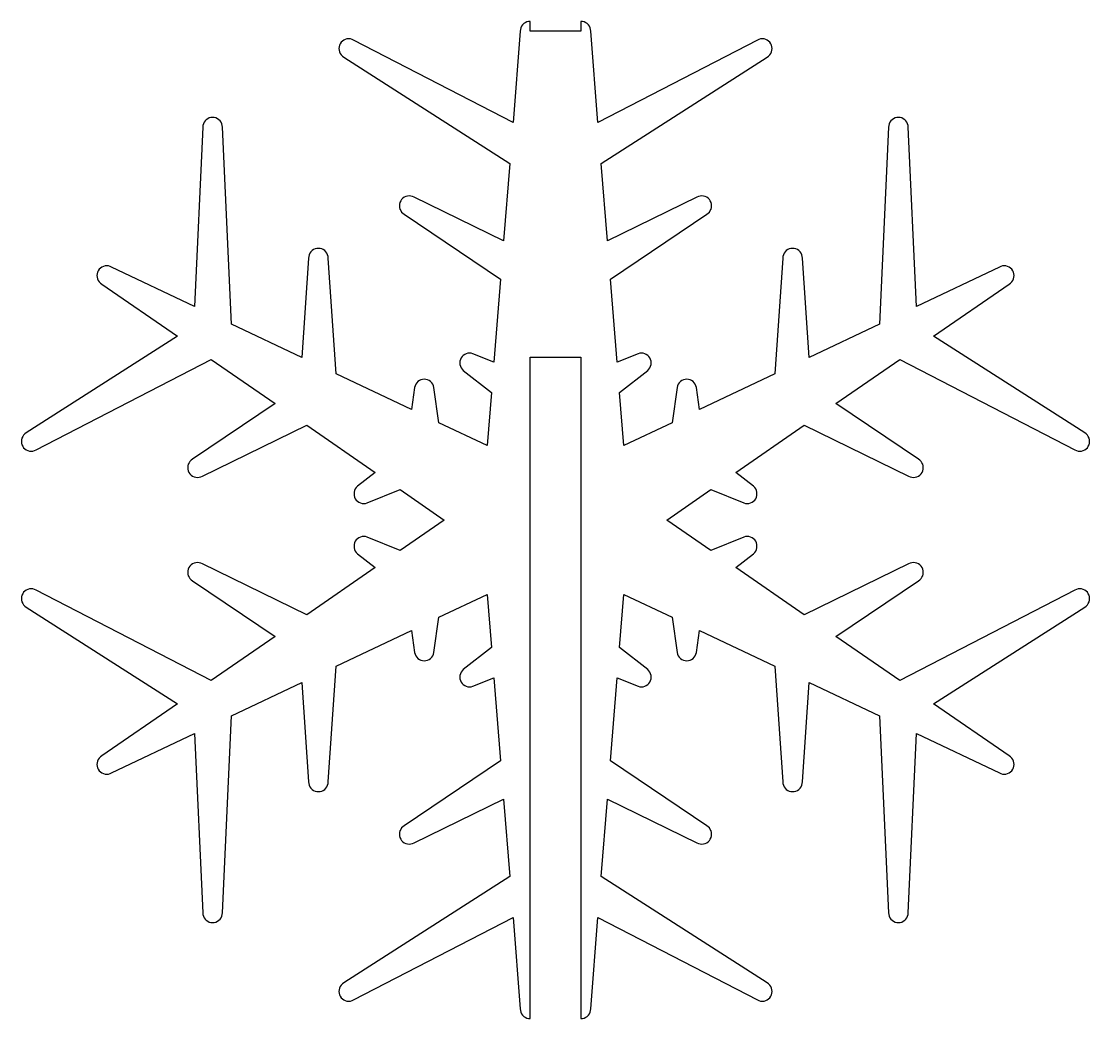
# Model space of a CAD drawing. Header units: metres. Extents: x -55 to 455, y -51 to 51.
# Drawn here: x 345.4 to 454.6, y -51 to 51 of the extents above; entities that cross this region are included whole.
import ezdxf

# ---------------------------------------------------------------- set-up
doc = ezdxf.new("R2010")
doc.units = ezdxf.units.M

msp = doc.modelspace()

# ---------------------------------------------------------------- linework, layer by layer
for p, q in [((396.462, 50.342), (396.417, 50.1736)), ((396.536, 50.5), (396.462, 50.342)), ((396.636, 50.6428), (396.536, 50.5)), ((396.759, 50.766), (396.636, 50.6428)), ((396.902, 50.866), (396.759, 50.766)), ((397.06, 50.9397), (396.902, 50.866)), ((397.228, 50.9848), (397.06, 50.9397)), ((397.402, 51), (397.228, 50.9848)), ((397.402, 50), (397.402, 51)), ((402.772, 50.9848), (402.598, 51)), ((402.598, 51), (402.598, 50)), ((402.94, 50.9397), (402.772, 50.9848)), ((403.098, 50.866), (402.94, 50.9397)), ((403.241, 50.766), (403.098, 50.866)), ((403.364, 50.6428), (403.241, 50.766)), ((403.464, 50.5), (403.364, 50.6428)), ((403.538, 50.342), (403.464, 50.5)), ((403.583, 50.1736), (403.538, 50.342)), ((378.671, 49.1991), (378.502, 49.154)), ((378.844, 49.2143), (378.671, 49.1991)), ((379.018, 49.1991), (378.844, 49.2143)), ((379.186, 49.154), (379.018, 49.1991)), ((396.402, 50), (395.654, 40.652)), ((396.417, 50.1736), (396.402, 50)), ((402.598, 50), (397.402, 50)), ((403.598, 50), (403.583, 50.1736)), ((404.346, 40.652), (403.598, 50)), ((420.982, 49.1991), (420.814, 49.154)), ((421.156, 49.2143), (420.982, 49.1991)), ((421.329, 49.1991), (421.156, 49.2143)), ((421.498, 49.154), (421.329, 49.1991)), ((377.859, 48.3879), (377.844, 48.2143)), ((377.844, 48.2143), (377.859, 48.0406)), ((377.905, 48.5563), (377.859, 48.3879)), ((377.978, 48.7143), (377.905, 48.5563)), ((378.078, 48.8571), (377.978, 48.7143)), ((378.201, 48.9803), (378.078, 48.8571)), ((378.344, 49.0803), (378.201, 48.9803)), ((378.502, 49.154), (378.344, 49.0803)), ((379.344, 49.0803), (379.186, 49.154)), ((395.654, 40.652), (379.344, 49.0803)), ((420.656, 49.0803), (404.346, 40.652)), ((420.814, 49.154), (420.656, 49.0803)), ((421.656, 49.0803), (421.498, 49.154)), ((421.799, 48.9803), (421.656, 49.0803)), ((421.922, 48.8571), (421.799, 48.9803)), ((422.022, 48.7143), (421.922, 48.8571)), ((422.095, 48.5563), (422.022, 48.7143)), ((422.141, 48.3879), (422.095, 48.5563)), ((422.156, 48.2143), (422.141, 48.3879)), ((422.141, 48.0406), (422.156, 48.2143)), ((377.859, 48.0406), (377.905, 47.8723)), ((377.905, 47.8723), (377.978, 47.7143)), ((377.978, 47.7143), (378.078, 47.5715)), ((378.078, 47.5715), (378.201, 47.4482)), ((378.201, 47.4482), (378.344, 47.3483)), ((378.344, 47.3483), (395.319, 36.4625)), ((404.681, 36.4625), (421.656, 47.3483)), ((421.656, 47.3483), (421.799, 47.4482)), ((421.799, 47.4482), (421.922, 47.5715)), ((421.922, 47.5715), (422.022, 47.7143)), ((422.022, 47.7143), (422.095, 47.8723)), ((422.095, 47.8723), (422.141, 48.0406)), ((363.986, 40.5206), (363.941, 40.3522)), ((364.06, 40.6786), (363.986, 40.5206)), ((364.16, 40.8213), (364.06, 40.6786)), ((364.283, 40.9446), (364.16, 40.8213)), ((364.426, 41.0446), (364.283, 40.9446)), ((364.584, 41.1182), (364.426, 41.0446)), ((364.752, 41.1634), (364.584, 41.1182)), ((364.926, 41.1786), (364.752, 41.1634)), ((365.1, 41.1634), (364.926, 41.1786)), ((365.268, 41.1182), (365.1, 41.1634)), ((365.426, 41.0446), (365.268, 41.1182)), ((365.569, 40.9446), (365.426, 41.0446)), ((365.692, 40.8213), (365.569, 40.9446)), ((365.792, 40.6786), (365.692, 40.8213)), ((365.866, 40.5206), (365.792, 40.6786)), ((365.911, 40.3522), (365.866, 40.5206)), ((434.134, 40.5206), (434.089, 40.3522)), ((434.208, 40.6786), (434.134, 40.5206)), ((434.308, 40.8213), (434.208, 40.6786)), ((434.431, 40.9446), (434.308, 40.8213)), ((434.574, 41.0446), (434.431, 40.9446)), ((434.732, 41.1182), (434.574, 41.0446)), ((434.9, 41.1634), (434.732, 41.1182)), ((435.074, 41.1786), (434.9, 41.1634)), ((435.248, 41.1634), (435.074, 41.1786)), ((435.416, 41.1182), (435.248, 41.1634)), ((435.574, 41.0446), (435.416, 41.1182)), ((435.717, 40.9446), (435.574, 41.0446)), ((435.84, 40.8213), (435.717, 40.9446)), ((435.94, 40.6786), (435.84, 40.8213)), ((436.014, 40.5206), (435.94, 40.6786)), ((436.059, 40.3522), (436.014, 40.5206)), ((363.926, 40.1786), (363.07, 21.8397)), ((363.941, 40.3522), (363.926, 40.1786)), ((365.926, 40.1786), (365.911, 40.3522)), ((366.866, 20.0352), (365.926, 40.1786)), ((434.074, 40.1786), (433.134, 20.0352)), ((434.089, 40.3522), (434.074, 40.1786)), ((436.074, 40.1786), (436.059, 40.3522)), ((436.93, 21.8397), (436.074, 40.1786)), ((395.319, 36.4625), (394.685, 28.5443)), ((405.315, 28.5443), (404.681, 36.4625)), ((384.264, 32.7856), (384.164, 32.6429)), ((384.387, 32.9089), (384.264, 32.7856)), ((384.53, 33.0089), (384.387, 32.9089)), ((384.688, 33.0825), (384.53, 33.0089)), ((384.857, 33.1277), (384.688, 33.0825)), ((385.03, 33.1429), (384.857, 33.1277)), ((385.204, 33.1277), (385.03, 33.1429)), ((385.372, 33.0825), (385.204, 33.1277)), ((385.53, 33.0089), (385.372, 33.0825)), ((394.685, 28.5443), (385.53, 33.0089)), ((414.47, 33.0089), (405.315, 28.5443)), ((414.628, 33.0825), (414.47, 33.0089)), ((414.796, 33.1277), (414.628, 33.0825)), ((414.97, 33.1429), (414.796, 33.1277)), ((415.143, 33.1277), (414.97, 33.1429)), ((415.312, 33.0825), (415.143, 33.1277)), ((415.47, 33.0089), (415.312, 33.0825)), ((415.613, 32.9089), (415.47, 33.0089)), ((415.736, 32.7856), (415.613, 32.9089)), ((415.836, 32.6429), (415.736, 32.7856)), ((384.045, 32.3165), (384.03, 32.1429)), ((384.03, 32.1429), (384.045, 31.9692)), ((384.09, 32.4849), (384.045, 32.3165)), ((384.045, 31.9692), (384.09, 31.8008)), ((384.164, 32.6429), (384.09, 32.4849)), ((384.09, 31.8008), (384.164, 31.6429)), ((415.91, 32.4849), (415.836, 32.6429)), ((415.836, 31.6429), (415.91, 31.8008)), ((415.955, 32.3165), (415.91, 32.4849)), ((415.91, 31.8008), (415.955, 31.9692)), ((415.97, 32.1429), (415.955, 32.3165)), ((415.955, 31.9692), (415.97, 32.1429)), ((384.164, 31.6429), (384.264, 31.5001)), ((384.264, 31.5001), (384.387, 31.3768)), ((384.387, 31.3768), (384.53, 31.2768)), ((384.53, 31.2768), (394.373, 24.6368)), ((405.627, 24.6368), (415.47, 31.2768)), ((415.47, 31.2768), (415.613, 31.3768)), ((415.613, 31.3768), (415.736, 31.5001)), ((415.736, 31.5001), (415.836, 31.6429)), ((374.985, 27.4285), (374.885, 27.2857)), ((375.109, 27.5517), (374.985, 27.4285)), ((375.251, 27.6517), (375.109, 27.5517)), ((375.409, 27.7254), (375.251, 27.6517)), ((375.578, 27.7705), (375.409, 27.7254)), ((375.751, 27.7857), (375.578, 27.7705)), ((375.925, 27.7705), (375.751, 27.7857)), ((376.093, 27.7254), (375.925, 27.7705)), ((376.251, 27.6517), (376.093, 27.7254)), ((376.394, 27.5517), (376.251, 27.6517)), ((376.517, 27.4285), (376.394, 27.5517)), ((376.617, 27.2857), (376.517, 27.4285)), ((423.483, 27.4285), (423.383, 27.2857)), ((423.606, 27.5517), (423.483, 27.4285)), ((423.749, 27.6517), (423.606, 27.5517)), ((423.907, 27.7254), (423.749, 27.6517)), ((424.075, 27.7705), (423.907, 27.7254)), ((424.249, 27.7857), (424.075, 27.7705)), ((424.422, 27.7705), (424.249, 27.7857)), ((424.591, 27.7254), (424.422, 27.7705)), ((424.749, 27.6517), (424.591, 27.7254)), ((424.891, 27.5517), (424.749, 27.6517)), ((425.015, 27.4285), (424.891, 27.5517)), ((425.115, 27.2857), (425.015, 27.4285)), ((374.751, 26.7857), (374.04, 16.6247)), ((374.767, 26.9594), (374.751, 26.7857)), ((374.812, 27.1277), (374.767, 26.9594)), ((374.885, 27.2857), (374.812, 27.1277)), ((376.691, 27.1277), (376.617, 27.2857)), ((376.736, 26.9593), (376.691, 27.1277)), ((376.751, 26.7857), (376.736, 26.9593)), ((377.58, 14.9416), (376.751, 26.7857)), ((423.249, 26.7857), (422.42, 14.9416)), ((423.264, 26.9593), (423.249, 26.7857)), ((423.309, 27.1277), (423.264, 26.9593)), ((423.383, 27.2857), (423.309, 27.1277)), ((425.188, 27.1277), (425.115, 27.2857)), ((425.233, 26.9594), (425.188, 27.1277)), ((425.249, 26.7857), (425.233, 26.9594)), ((425.96, 16.6247), (425.249, 26.7857)), ((353.116, 25.1736), (353.101, 25)), ((353.161, 25.342), (353.116, 25.1736)), ((353.235, 25.5), (353.161, 25.342)), ((353.335, 25.6428), (353.235, 25.5)), ((353.458, 25.766), (353.335, 25.6428)), ((353.601, 25.866), (353.458, 25.766)), ((353.759, 25.9397), (353.601, 25.866)), ((353.927, 25.9848), (353.759, 25.9397)), ((354.101, 26), (353.927, 25.9848)), ((354.274, 25.9848), (354.101, 26)), ((354.443, 25.9397), (354.274, 25.9848)), ((354.601, 25.866), (354.443, 25.9397)), ((363.07, 21.8397), (354.601, 25.866)), ((445.399, 25.866), (436.93, 21.8397)), ((445.557, 25.9397), (445.399, 25.866)), ((445.726, 25.9848), (445.557, 25.9397)), ((445.899, 26), (445.726, 25.9848)), ((446.073, 25.9848), (445.899, 26)), ((446.241, 25.9397), (446.073, 25.9848)), ((446.399, 25.866), (446.241, 25.9397)), ((446.542, 25.766), (446.399, 25.866)), ((446.665, 25.6428), (446.542, 25.766)), ((446.765, 25.5), (446.665, 25.6428)), ((446.839, 25.342), (446.765, 25.5)), ((446.884, 25.1736), (446.839, 25.342)), ((446.899, 25), (446.884, 25.1736)), ((353.101, 25), (353.116, 24.8264)), ((353.116, 24.8264), (353.161, 24.658)), ((353.161, 24.658), (353.235, 24.5)), ((353.235, 24.5), (353.335, 24.3572)), ((353.335, 24.3572), (353.458, 24.2339)), ((353.458, 24.2339), (353.601, 24.134)), ((353.601, 24.134), (361.322, 18.8123)), ((394.373, 24.6368), (393.694, 16.15)), ((406.306, 16.15), (405.627, 24.6368)), ((438.678, 18.8123), (446.399, 24.134)), ((446.399, 24.134), (446.542, 24.2339)), ((446.542, 24.2339), (446.665, 24.3572)), ((446.665, 24.3572), (446.765, 24.5)), ((446.765, 24.5), (446.839, 24.658)), ((446.839, 24.658), (446.884, 24.8264)), ((446.884, 24.8264), (446.899, 25)), ((374.04, 16.6247), (366.866, 20.0352)), ((433.134, 20.0352), (425.96, 16.6247)), ((361.322, 18.8123), (345.868, 8.90173)), ((454.132, 8.90173), (438.678, 18.8123)), ((346.868, 7.16968), (364.783, 16.4273)), ((364.783, 16.4273), (371.324, 11.9196)), ((390.276, 16.4134), (390.231, 16.2451)), ((390.35, 16.5714), (390.276, 16.4134)), ((390.45, 16.7142), (390.35, 16.5714)), ((390.573, 16.8375), (390.45, 16.7142)), ((390.716, 16.9374), (390.573, 16.8375)), ((390.874, 17.0111), (390.716, 16.9374)), ((391.042, 17.0562), (390.874, 17.0111)), ((391.216, 17.0714), (391.042, 17.0562)), ((391.39, 17.0562), (391.216, 17.0714)), ((391.558, 17.0111), (391.39, 17.0562)), ((393.694, 16.15), (391.558, 17.0111)), ((397.402, -51), (397.402, 16.6667)), ((397.402, 16.6667), (402.598, 16.6667)), ((402.598, 16.6667), (402.598, -51)), ((408.442, 17.0111), (406.306, 16.15)), ((408.61, 17.0562), (408.442, 17.0111)), ((408.784, 17.0714), (408.61, 17.0562)), ((408.958, 17.0562), (408.784, 17.0714)), ((409.126, 17.0111), (408.958, 17.0562)), ((409.284, 16.9374), (409.126, 17.0111)), ((409.427, 16.8375), (409.284, 16.9374)), ((409.55, 16.7142), (409.427, 16.8375)), ((409.65, 16.5714), (409.55, 16.7142)), ((409.724, 16.4134), (409.65, 16.5714)), ((409.769, 16.2451), (409.724, 16.4134)), ((428.676, 11.9196), (435.217, 16.4273)), ((435.217, 16.4273), (453.132, 7.16968)), ((390.231, 16.2451), (390.216, 16.0714)), ((390.216, 16.0714), (390.231, 15.8978)), ((390.231, 15.8978), (390.276, 15.7294)), ((390.276, 15.7294), (390.35, 15.5714)), ((390.35, 15.5714), (390.45, 15.4286)), ((390.45, 15.4286), (390.573, 15.3054)), ((390.573, 15.3054), (393.447, 13.0571)), ((406.553, 13.0571), (409.427, 15.3054)), ((409.427, 15.3054), (409.55, 15.4286)), ((409.55, 15.4286), (409.65, 15.5714)), ((409.65, 15.5714), (409.724, 15.7294)), ((409.724, 15.7294), (409.769, 15.8978)), ((409.784, 16.0714), (409.769, 16.2451)), ((409.769, 15.8978), (409.784, 16.0714)), ((385.27, 11.2862), (377.58, 14.9416)), ((386.077, 14.2589), (385.934, 14.1589)), ((386.235, 14.3325), (386.077, 14.2589)), ((386.403, 14.3776), (386.235, 14.3325)), ((386.577, 14.3928), (386.403, 14.3776)), ((386.75, 14.3776), (386.577, 14.3928)), ((386.919, 14.3325), (386.75, 14.3776)), ((387.077, 14.2589), (386.919, 14.3325)), ((387.219, 14.1589), (387.077, 14.2589)), ((412.923, 14.2589), (412.781, 14.1589)), ((413.081, 14.3325), (412.923, 14.2589)), ((413.25, 14.3776), (413.081, 14.3325)), ((413.423, 14.3928), (413.25, 14.3776)), ((413.597, 14.3776), (413.423, 14.3928)), ((413.765, 14.3325), (413.597, 14.3776)), ((413.923, 14.2589), (413.765, 14.3325)), ((414.066, 14.1589), (413.923, 14.2589)), ((422.42, 14.9416), (414.73, 11.2862)), ((385.592, 13.5665), (385.27, 11.2862)), ((385.637, 13.7349), (385.592, 13.5665)), ((385.711, 13.8928), (385.637, 13.7349)), ((385.811, 14.0356), (385.711, 13.8928)), ((385.934, 14.1589), (385.811, 14.0356)), ((387.343, 14.0356), (387.219, 14.1589)), ((387.443, 13.8928), (387.343, 14.0356)), ((387.516, 13.7349), (387.443, 13.8928)), ((387.561, 13.5665), (387.516, 13.7349)), ((388.072, 9.95404), (387.561, 13.5665)), ((412.439, 13.5665), (411.928, 9.95404)), ((412.484, 13.7349), (412.439, 13.5665)), ((412.557, 13.8928), (412.484, 13.7349)), ((412.657, 14.0356), (412.557, 13.8928)), ((412.781, 14.1589), (412.657, 14.0356)), ((414.189, 14.0356), (414.066, 14.1589)), ((414.289, 13.8928), (414.189, 14.0356)), ((414.363, 13.7349), (414.289, 13.8928)), ((414.408, 13.5665), (414.363, 13.7349)), ((414.73, 11.2862), (414.408, 13.5665)), ((393.447, 13.0571), (393.01, 7.60629)), ((406.99, 7.60629), (406.553, 13.0571)), ((371.324, 11.9196), (362.88, 6.22318)), ((437.12, 6.22318), (428.676, 11.9196)), ((393.01, 7.60629), (388.072, 9.95404)), ((411.928, 9.95404), (406.99, 7.60629)), ((345.726, 8.80176), (345.602, 8.6785)), ((345.868, 8.90173), (345.726, 8.80176)), ((363.88, 4.49112), (374.551, 9.69516)), ((374.551, 9.69516), (381.562, 4.86378)), ((418.438, 4.86378), (425.449, 9.69516)), ((425.449, 9.69516), (436.12, 4.49112)), ((454.274, 8.80176), (454.132, 8.90173)), ((454.398, 8.6785), (454.274, 8.80176)), ((345.383, 8.20935), (345.368, 8.03571)), ((345.368, 8.03571), (345.383, 7.86206)), ((345.429, 8.37773), (345.383, 8.20935)), ((345.383, 7.86206), (345.429, 7.69368)), ((345.502, 8.53571), (345.429, 8.37773)), ((345.429, 7.69368), (345.502, 7.53571)), ((345.602, 8.6785), (345.502, 8.53571)), ((454.498, 8.53571), (454.398, 8.6785)), ((454.571, 8.37773), (454.498, 8.53571)), ((454.498, 7.53571), (454.571, 7.69368)), ((454.617, 8.20935), (454.571, 8.37773)), ((454.571, 7.69368), (454.617, 7.86206)), ((454.632, 8.03571), (454.617, 8.20935)), ((454.617, 7.86206), (454.632, 8.03571)), ((345.502, 7.53571), (345.602, 7.39293)), ((345.602, 7.39293), (345.726, 7.26967)), ((345.726, 7.26967), (345.868, 7.16969)), ((345.868, 7.16969), (346.026, 7.09602)), ((346.026, 7.09602), (346.195, 7.0509)), ((346.195, 7.0509), (346.368, 7.03571)), ((346.368, 7.03571), (346.542, 7.05089)), ((346.542, 7.05089), (346.71, 7.09601)), ((346.71, 7.09601), (346.868, 7.16968)), ((453.132, 7.16968), (453.29, 7.09601)), ((453.29, 7.09601), (453.458, 7.05089)), ((453.458, 7.05089), (453.632, 7.03571)), ((453.632, 7.03571), (453.805, 7.0509)), ((453.805, 7.0509), (453.974, 7.09602)), ((453.974, 7.09602), (454.132, 7.16969)), ((454.132, 7.16969), (454.274, 7.26967)), ((454.274, 7.26967), (454.398, 7.39293)), ((454.398, 7.39293), (454.498, 7.53571)), ((362.395, 5.53078), (362.38, 5.35715)), ((362.44, 5.69916), (362.395, 5.53078)), ((362.514, 5.85715), (362.44, 5.69916)), ((362.613, 5.99992), (362.514, 5.85715)), ((362.737, 6.12317), (362.613, 5.99992)), ((362.88, 6.22318), (362.737, 6.12317)), ((437.263, 6.12317), (437.12, 6.22318)), ((437.387, 5.99992), (437.263, 6.12317)), ((437.486, 5.85715), (437.387, 5.99992)), ((437.56, 5.69916), (437.486, 5.85715)), ((437.605, 5.53078), (437.56, 5.69916)), ((437.62, 5.35715), (437.605, 5.53078)), ((362.38, 5.35715), (362.395, 5.18349)), ((362.395, 5.18349), (362.44, 5.01512)), ((362.44, 5.01512), (362.513, 4.85715)), ((362.513, 4.85715), (362.613, 4.71434)), ((362.613, 4.71434), (362.737, 4.59109)), ((362.737, 4.59109), (362.88, 4.49112)), ((362.88, 4.49112), (363.037, 4.41745)), ((363.037, 4.41745), (363.206, 4.37233)), ((363.206, 4.37233), (363.38, 4.35715)), ((363.38, 4.35715), (363.553, 4.37233)), ((363.553, 4.37233), (363.722, 4.41745)), ((363.722, 4.41745), (363.88, 4.49112)), ((381.562, 4.86378), (379.748, 3.44461)), ((420.252, 3.44461), (418.438, 4.86378)), ((436.12, 4.49112), (436.278, 4.41745)), ((436.278, 4.41745), (436.447, 4.37233)), ((436.447, 4.37233), (436.62, 4.35715)), ((436.62, 4.35715), (436.794, 4.37233)), ((436.794, 4.37233), (436.963, 4.41745)), ((436.963, 4.41745), (437.12, 4.49112)), ((437.12, 4.49112), (437.263, 4.59109)), ((437.263, 4.59109), (437.387, 4.71434)), ((437.387, 4.71434), (437.487, 4.85715)), ((437.487, 4.85715), (437.56, 5.01512)), ((437.56, 5.01512), (437.605, 5.18349)), ((437.605, 5.18349), (437.62, 5.35715)), ((379.625, 3.32135), (379.525, 3.17857)), ((379.748, 3.44461), (379.625, 3.32135)), ((420.375, 3.32135), (420.252, 3.44461)), ((420.475, 3.17857), (420.375, 3.32135)), ((379.406, 2.85222), (379.391, 2.67857)), ((379.391, 2.67857), (379.406, 2.50491)), ((379.451, 3.02058), (379.406, 2.85222)), ((379.406, 2.50491), (379.451, 2.33655)), ((379.525, 3.17857), (379.451, 3.02058)), ((379.451, 2.33655), (379.525, 2.17857)), ((380.733, 1.73888), (384.116, 3.10303)), ((384.116, 3.10303), (388.619, 0)), ((411.381, 0), (415.884, 3.10303)), ((415.884, 3.10303), (419.267, 1.73888)), ((420.549, 3.02058), (420.475, 3.17857)), ((420.475, 2.17857), (420.549, 2.33655)), ((420.594, 2.85222), (420.549, 3.02058)), ((420.549, 2.33655), (420.594, 2.50491)), ((420.609, 2.67857), (420.594, 2.85222)), ((420.594, 2.50491), (420.609, 2.67857)), ((379.525, 2.17857), (379.625, 2.03578)), ((379.625, 2.03578), (379.748, 1.91252)), ((379.748, 1.91252), (379.891, 1.81255)), ((379.891, 1.81255), (380.049, 1.73886)), ((380.049, 1.73886), (380.217, 1.69376)), ((380.217, 1.69376), (380.391, 1.67857)), ((380.391, 1.67857), (380.564, 1.69376)), ((380.564, 1.69376), (380.733, 1.73888)), ((419.267, 1.73888), (419.436, 1.69376)), ((419.436, 1.69376), (419.609, 1.67857)), ((419.609, 1.67857), (419.783, 1.69376)), ((419.783, 1.69376), (419.951, 1.73886)), ((419.951, 1.73886), (420.109, 1.81255)), ((420.109, 1.81255), (420.252, 1.91252)), ((420.252, 1.91252), (420.375, 2.03578)), ((420.375, 2.03578), (420.475, 2.17857)), ((388.619, 0), (384.116, -3.10303)), ((415.884, -3.10303), (411.381, 0)), ((379.525, -2.17857), (379.451, -2.33655)), ((379.625, -2.03578), (379.525, -2.17857)), ((379.748, -1.91252), (379.625, -2.03578)), ((379.891, -1.81255), (379.748, -1.91252)), ((380.049, -1.73886), (379.891, -1.81255)), ((380.217, -1.69376), (380.049, -1.73886)), ((380.391, -1.67857), (380.217, -1.69376)), ((380.564, -1.69376), (380.391, -1.67857)), ((380.733, -1.73888), (380.564, -1.69376)), ((384.116, -3.10303), (380.733, -1.73888)), ((419.267, -1.73888), (415.884, -3.10303)), ((419.436, -1.69376), (419.267, -1.73888)), ((419.609, -1.67857), (419.436, -1.69376)), ((419.783, -1.69376), (419.609, -1.67857)), ((419.951, -1.73886), (419.783, -1.69376)), ((420.109, -1.81255), (419.951, -1.73886)), ((420.252, -1.91252), (420.109, -1.81255)), ((420.375, -2.03578), (420.252, -1.91252)), ((420.475, -2.17857), (420.375, -2.03578)), ((420.549, -2.33655), (420.475, -2.17857)), ((379.406, -2.50491), (379.391, -2.67857)), ((379.391, -2.67857), (379.406, -2.85222)), ((379.451, -2.33655), (379.406, -2.50491)), ((379.406, -2.85222), (379.451, -3.02058)), ((379.451, -3.02058), (379.525, -3.17857)), ((379.525, -3.17857), (379.625, -3.32135)), ((420.375, -3.32135), (420.475, -3.17857)), ((420.475, -3.17857), (420.549, -3.02058)), ((420.594, -2.50491), (420.549, -2.33655)), ((420.549, -3.02058), (420.594, -2.85222)), ((420.609, -2.67857), (420.594, -2.50491)), ((420.594, -2.85222), (420.609, -2.67857)), ((363.38, -4.35715), (363.206, -4.37233)), ((363.553, -4.37233), (363.38, -4.35715)), ((379.625, -3.32135), (379.748, -3.44461)), ((379.748, -3.44461), (381.562, -4.86378)), ((418.438, -4.86378), (420.252, -3.44461)), ((420.252, -3.44461), (420.375, -3.32135)), ((436.62, -4.35715), (436.447, -4.37233)), ((436.794, -4.37233), (436.62, -4.35715)), ((362.395, -5.18349), (362.38, -5.35715)), ((362.38, -5.35715), (362.395, -5.53078)), ((362.44, -5.01512), (362.395, -5.18349)), ((362.513, -4.85715), (362.44, -5.01512)), ((362.613, -4.71434), (362.513, -4.85715)), ((362.737, -4.59109), (362.613, -4.71434)), ((362.88, -4.49112), (362.737, -4.59109)), ((363.037, -4.41745), (362.88, -4.49112)), ((363.206, -4.37233), (363.037, -4.41745)), ((363.722, -4.41745), (363.553, -4.37233)), ((363.88, -4.49112), (363.722, -4.41745)), ((374.551, -9.69516), (363.88, -4.49112)), ((381.562, -4.86378), (374.551, -9.69516)), ((425.449, -9.69516), (418.438, -4.86378)), ((436.12, -4.49112), (425.449, -9.69516)), ((436.278, -4.41745), (436.12, -4.49112)), ((436.447, -4.37233), (436.278, -4.41745)), ((436.963, -4.41745), (436.794, -4.37233)), ((437.12, -4.49112), (436.963, -4.41745)), ((437.263, -4.59109), (437.12, -4.49112)), ((437.387, -4.71434), (437.263, -4.59109)), ((437.487, -4.85715), (437.387, -4.71434)), ((437.56, -5.01512), (437.487, -4.85715)), ((437.605, -5.18349), (437.56, -5.01512)), ((437.62, -5.35715), (437.605, -5.18349)), ((437.605, -5.53078), (437.62, -5.35715)), ((362.395, -5.53078), (362.44, -5.69916)), ((362.44, -5.69916), (362.514, -5.85715)), ((362.514, -5.85715), (362.613, -5.99992)), ((362.613, -5.99992), (362.737, -6.12317)), ((362.737, -6.12317), (362.88, -6.22318)), ((362.88, -6.22318), (371.324, -11.9196)), ((428.676, -11.9196), (437.12, -6.22318)), ((437.12, -6.22318), (437.263, -6.12317)), ((437.263, -6.12317), (437.387, -5.99992)), ((437.387, -5.99992), (437.486, -5.85715)), ((437.486, -5.85715), (437.56, -5.69916)), ((437.56, -5.69916), (437.605, -5.53078)), ((345.502, -7.53571), (345.429, -7.69368)), ((345.602, -7.39293), (345.502, -7.53571)), ((345.726, -7.26967), (345.602, -7.39293)), ((345.868, -7.16969), (345.726, -7.26967)), ((346.026, -7.09602), (345.868, -7.16969)), ((346.195, -7.0509), (346.026, -7.09602)), ((346.368, -7.03571), (346.195, -7.0509)), ((346.542, -7.05089), (346.368, -7.03571)), ((346.71, -7.09601), (346.542, -7.05089)), ((346.868, -7.16968), (346.71, -7.09601)), ((364.783, -16.4273), (346.868, -7.16968)), ((388.072, -9.95404), (393.01, -7.60628)), ((393.01, -7.60628), (393.447, -13.0571)), ((406.553, -13.0571), (406.99, -7.60628)), ((406.99, -7.60628), (411.928, -9.95404)), ((453.132, -7.16968), (435.217, -16.4273)), ((453.29, -7.09601), (453.132, -7.16968)), ((453.458, -7.05089), (453.29, -7.09601)), ((453.632, -7.03571), (453.458, -7.05089)), ((453.805, -7.0509), (453.632, -7.03571)), ((453.974, -7.09602), (453.805, -7.0509)), ((454.132, -7.16969), (453.974, -7.09602)), ((454.274, -7.26967), (454.132, -7.16969)), ((454.398, -7.39293), (454.274, -7.26967)), ((454.498, -7.53571), (454.398, -7.39293)), ((454.571, -7.69368), (454.498, -7.53571)), ((345.383, -7.86206), (345.368, -8.03571)), ((345.368, -8.03571), (345.383, -8.20935)), ((345.429, -7.69368), (345.383, -7.86206)), ((345.383, -8.20935), (345.429, -8.37773)), ((345.429, -8.37773), (345.502, -8.53571)), ((345.502, -8.53571), (345.602, -8.6785)), ((345.602, -8.6785), (345.726, -8.80176)), ((454.274, -8.80176), (454.398, -8.6785)), ((454.398, -8.6785), (454.498, -8.53571)), ((454.498, -8.53571), (454.571, -8.37773)), ((454.617, -7.86206), (454.571, -7.69368)), ((454.571, -8.37773), (454.617, -8.20935)), ((454.632, -8.03571), (454.617, -7.86206)), ((454.617, -8.20935), (454.632, -8.03571)), ((345.726, -8.80176), (345.868, -8.90173)), ((345.868, -8.90173), (361.322, -18.8123)), ((438.678, -18.8123), (454.132, -8.90173)), ((454.132, -8.90173), (454.274, -8.80176)), ((387.561, -13.5665), (388.072, -9.95404)), ((411.928, -9.95404), (412.439, -13.5665)), ((371.324, -11.9196), (364.783, -16.4273)), ((377.58, -14.9416), (385.27, -11.2862)), ((385.27, -11.2862), (385.592, -13.5665)), ((414.408, -13.5665), (414.73, -11.2862)), ((414.73, -11.2862), (422.42, -14.9416)), ((435.217, -16.4273), (428.676, -11.9196)), ((393.447, -13.0571), (390.573, -15.3054)), ((409.427, -15.3054), (406.553, -13.0571)), ((385.592, -13.5665), (385.637, -13.7349)), ((385.637, -13.7349), (385.711, -13.8928)), ((385.711, -13.8928), (385.811, -14.0356)), ((385.811, -14.0356), (385.934, -14.1589)), ((385.934, -14.1589), (386.077, -14.2589)), ((387.077, -14.2589), (387.219, -14.1589)), ((387.219, -14.1589), (387.343, -14.0356)), ((387.343, -14.0356), (387.443, -13.8928)), ((387.443, -13.8928), (387.516, -13.7349)), ((387.516, -13.7349), (387.561, -13.5665)), ((412.439, -13.5665), (412.484, -13.7349)), ((412.484, -13.7349), (412.557, -13.8928)), ((412.557, -13.8928), (412.657, -14.0356)), ((412.657, -14.0356), (412.781, -14.1589)), ((412.781, -14.1589), (412.923, -14.2589)), ((413.923, -14.2589), (414.066, -14.1589)), ((414.066, -14.1589), (414.189, -14.0356)), ((414.189, -14.0356), (414.289, -13.8928)), ((414.289, -13.8928), (414.363, -13.7349)), ((414.363, -13.7349), (414.408, -13.5665)), ((376.751, -26.7857), (377.58, -14.9416)), ((386.077, -14.2589), (386.235, -14.3325)), ((386.235, -14.3325), (386.403, -14.3776)), ((386.403, -14.3776), (386.577, -14.3928)), ((386.577, -14.3928), (386.75, -14.3776)), ((386.75, -14.3776), (386.919, -14.3325)), ((386.919, -14.3325), (387.077, -14.2589)), ((412.923, -14.2589), (413.081, -14.3325)), ((413.081, -14.3325), (413.25, -14.3776)), ((413.25, -14.3776), (413.423, -14.3928)), ((413.423, -14.3928), (413.597, -14.3776)), ((413.597, -14.3776), (413.765, -14.3325)), ((413.765, -14.3325), (413.923, -14.2589)), ((422.42, -14.9416), (423.249, -26.7857)), ((390.231, -15.8978), (390.216, -16.0714)), ((390.216, -16.0714), (390.231, -16.2451)), ((390.276, -15.7294), (390.231, -15.8978)), ((390.231, -16.2451), (390.276, -16.4134)), ((390.35, -15.5714), (390.276, -15.7294)), ((390.45, -15.4286), (390.35, -15.5714)), ((390.573, -15.3054), (390.45, -15.4286)), ((391.558, -17.0111), (393.694, -16.15)), ((393.694, -16.15), (394.373, -24.6368)), ((405.627, -24.6368), (406.306, -16.15)), ((406.306, -16.15), (408.442, -17.0111)), ((409.55, -15.4286), (409.427, -15.3054)), ((409.65, -15.5714), (409.55, -15.4286)), ((409.724, -15.7294), (409.65, -15.5714)), ((409.769, -15.8978), (409.724, -15.7294)), ((409.724, -16.4134), (409.769, -16.2451)), ((409.784, -16.0714), (409.769, -15.8978)), ((409.769, -16.2451), (409.784, -16.0714)), ((366.866, -20.0352), (374.04, -16.6247)), ((374.04, -16.6247), (374.751, -26.7857)), ((390.276, -16.4134), (390.35, -16.5714)), ((390.35, -16.5714), (390.45, -16.7142)), ((390.45, -16.7142), (390.573, -16.8375)), ((390.573, -16.8375), (390.716, -16.9374)), ((390.716, -16.9374), (390.874, -17.0111)), ((390.874, -17.0111), (391.042, -17.0562)), ((391.042, -17.0562), (391.216, -17.0714)), ((391.216, -17.0714), (391.39, -17.0562)), ((391.39, -17.0562), (391.558, -17.0111)), ((408.442, -17.0111), (408.61, -17.0562)), ((408.61, -17.0562), (408.784, -17.0714)), ((408.784, -17.0714), (408.958, -17.0562)), ((408.958, -17.0562), (409.126, -17.0111)), ((409.126, -17.0111), (409.284, -16.9374)), ((409.284, -16.9374), (409.427, -16.8375)), ((409.427, -16.8375), (409.55, -16.7142)), ((409.55, -16.7142), (409.65, -16.5714)), ((409.65, -16.5714), (409.724, -16.4134)), ((425.249, -26.7857), (425.96, -16.6247)), ((425.96, -16.6247), (433.134, -20.0352)), ((361.322, -18.8123), (353.601, -24.134)), ((446.399, -24.134), (438.678, -18.8123)), ((365.926, -40.1786), (366.866, -20.0352)), ((433.134, -20.0352), (434.074, -40.1786)), ((354.601, -25.866), (363.07, -21.8397)), ((363.07, -21.8397), (363.926, -40.1786)), ((436.074, -40.1786), (436.93, -21.8397)), ((436.93, -21.8397), (445.399, -25.866)), ((353.116, -24.8264), (353.101, -25)), ((353.101, -25), (353.116, -25.1736)), ((353.161, -24.658), (353.116, -24.8264)), ((353.235, -24.5), (353.161, -24.658)), ((353.335, -24.3572), (353.235, -24.5)), ((353.458, -24.2339), (353.335, -24.3572)), ((353.601, -24.134), (353.458, -24.2339)), ((394.373, -24.6368), (384.53, -31.2768)), ((415.47, -31.2768), (405.627, -24.6368)), ((446.542, -24.2339), (446.399, -24.134)), ((446.665, -24.3572), (446.542, -24.2339)), ((446.765, -24.5), (446.665, -24.3572)), ((446.839, -24.658), (446.765, -24.5)), ((446.884, -24.8264), (446.839, -24.658)), ((446.899, -25), (446.884, -24.8264)), ((446.884, -25.1736), (446.899, -25)), ((353.116, -25.1736), (353.161, -25.342)), ((353.161, -25.342), (353.235, -25.5)), ((353.235, -25.5), (353.335, -25.6428)), ((353.335, -25.6428), (353.458, -25.766)), ((353.458, -25.766), (353.601, -25.866)), ((353.601, -25.866), (353.759, -25.9397)), ((353.759, -25.9397), (353.927, -25.9848)), ((353.927, -25.9848), (354.101, -26)), ((354.101, -26), (354.274, -25.9848)), ((354.274, -25.9848), (354.443, -25.9397)), ((354.443, -25.9397), (354.601, -25.866)), ((445.399, -25.866), (445.557, -25.9397)), ((445.557, -25.9397), (445.726, -25.9848)), ((445.726, -25.9848), (445.899, -26)), ((445.899, -26), (446.073, -25.9848)), ((446.073, -25.9848), (446.241, -25.9397)), ((446.241, -25.9397), (446.399, -25.866)), ((446.399, -25.866), (446.542, -25.766)), ((446.542, -25.766), (446.665, -25.6428)), ((446.665, -25.6428), (446.765, -25.5)), ((446.765, -25.5), (446.839, -25.342)), ((446.839, -25.342), (446.884, -25.1736)), ((374.751, -26.7857), (374.767, -26.9594)), ((374.767, -26.9594), (374.812, -27.1277)), ((374.812, -27.1277), (374.885, -27.2857)), ((374.885, -27.2857), (374.985, -27.4285)), ((376.517, -27.4285), (376.617, -27.2857)), ((376.617, -27.2857), (376.691, -27.1277)), ((376.691, -27.1277), (376.736, -26.9593)), ((376.736, -26.9593), (376.751, -26.7857)), ((423.249, -26.7857), (423.264, -26.9593)), ((423.264, -26.9593), (423.309, -27.1277)), ((423.309, -27.1277), (423.383, -27.2857)), ((423.383, -27.2857), (423.483, -27.4285)), ((425.015, -27.4285), (425.115, -27.2857)), ((425.115, -27.2857), (425.188, -27.1277)), ((425.188, -27.1277), (425.233, -26.9594)), ((425.233, -26.9594), (425.249, -26.7857)), ((374.985, -27.4285), (375.109, -27.5517)), ((375.109, -27.5517), (375.251, -27.6517)), ((375.251, -27.6517), (375.409, -27.7254)), ((375.409, -27.7254), (375.578, -27.7705)), ((375.578, -27.7705), (375.751, -27.7857)), ((375.751, -27.7857), (375.925, -27.7705)), ((375.925, -27.7705), (376.093, -27.7254)), ((376.093, -27.7254), (376.251, -27.6517)), ((376.251, -27.6517), (376.394, -27.5517)), ((376.394, -27.5517), (376.517, -27.4285)), ((423.483, -27.4285), (423.606, -27.5517)), ((423.606, -27.5517), (423.749, -27.6517)), ((423.749, -27.6517), (423.907, -27.7254)), ((423.907, -27.7254), (424.075, -27.7705)), ((424.075, -27.7705), (424.249, -27.7857)), ((424.249, -27.7857), (424.422, -27.7705)), ((424.422, -27.7705), (424.591, -27.7254)), ((424.591, -27.7254), (424.749, -27.6517)), ((424.749, -27.6517), (424.891, -27.5517)), ((424.891, -27.5517), (425.015, -27.4285)), ((385.53, -33.0089), (394.686, -28.5443)), ((394.686, -28.5443), (395.319, -36.4625)), ((404.681, -36.4625), (405.314, -28.5443)), ((405.314, -28.5443), (414.47, -33.0089)), ((384.164, -31.6429), (384.09, -31.8008)), ((384.264, -31.5001), (384.164, -31.6429)), ((384.387, -31.3768), (384.264, -31.5001)), ((384.53, -31.2768), (384.387, -31.3768)), ((415.613, -31.3768), (415.47, -31.2768)), ((415.736, -31.5001), (415.613, -31.3768)), ((415.836, -31.6429), (415.736, -31.5001)), ((415.91, -31.8008), (415.836, -31.6429)), ((384.045, -31.9692), (384.03, -32.1429)), ((384.03, -32.1429), (384.045, -32.3165)), ((384.09, -31.8008), (384.045, -31.9692)), ((384.045, -32.3165), (384.09, -32.4849)), ((384.09, -32.4849), (384.164, -32.6429)), ((384.164, -32.6429), (384.264, -32.7856)), ((415.736, -32.7856), (415.836, -32.6429)), ((415.836, -32.6429), (415.91, -32.4849)), ((415.955, -31.9692), (415.91, -31.8008)), ((415.91, -32.4849), (415.955, -32.3165)), ((415.97, -32.1429), (415.955, -31.9692)), ((415.955, -32.3165), (415.97, -32.1429)), ((384.264, -32.7856), (384.387, -32.9089)), ((384.387, -32.9089), (384.53, -33.0089)), ((384.53, -33.0089), (384.688, -33.0825)), ((384.688, -33.0825), (384.857, -33.1277)), ((384.857, -33.1277), (385.03, -33.1429)), ((385.03, -33.1429), (385.204, -33.1277)), ((385.204, -33.1277), (385.372, -33.0825)), ((385.372, -33.0825), (385.53, -33.0089)), ((414.47, -33.0089), (414.628, -33.0825)), ((414.628, -33.0825), (414.796, -33.1277)), ((414.796, -33.1277), (414.97, -33.1429)), ((414.97, -33.1429), (415.143, -33.1277)), ((415.143, -33.1277), (415.312, -33.0825)), ((415.312, -33.0825), (415.47, -33.0089)), ((415.47, -33.0089), (415.613, -32.9089)), ((415.613, -32.9089), (415.736, -32.7856)), ((395.319, -36.4625), (378.344, -47.3483)), ((421.656, -47.3483), (404.681, -36.4625)), ((363.926, -40.1786), (363.941, -40.3522)), ((363.941, -40.3522), (363.986, -40.5206)), ((365.866, -40.5206), (365.911, -40.3522)), ((365.911, -40.3522), (365.926, -40.1786)), ((434.074, -40.1786), (434.089, -40.3522)), ((434.089, -40.3522), (434.134, -40.5206)), ((436.014, -40.5206), (436.059, -40.3522)), ((436.059, -40.3522), (436.074, -40.1786)), ((363.986, -40.5206), (364.06, -40.6786)), ((364.06, -40.6786), (364.16, -40.8213)), ((364.16, -40.8213), (364.283, -40.9446)), ((364.283, -40.9446), (364.426, -41.0446)), ((364.426, -41.0446), (364.584, -41.1182)), ((364.584, -41.1182), (364.752, -41.1634)), ((364.752, -41.1634), (364.926, -41.1786)), ((364.926, -41.1786), (365.1, -41.1634)), ((365.1, -41.1634), (365.268, -41.1182)), ((365.268, -41.1182), (365.426, -41.0446)), ((365.426, -41.0446), (365.569, -40.9446)), ((365.569, -40.9446), (365.692, -40.8213)), ((365.692, -40.8213), (365.792, -40.6786)), ((365.792, -40.6786), (365.866, -40.5206)), ((379.344, -49.0803), (395.654, -40.652)), ((395.654, -40.652), (396.402, -50)), ((403.598, -50), (404.346, -40.652)), ((404.346, -40.652), (420.656, -49.0803)), ((434.134, -40.5206), (434.208, -40.6786)), ((434.208, -40.6786), (434.308, -40.8213)), ((434.308, -40.8213), (434.431, -40.9446)), ((434.431, -40.9446), (434.574, -41.0446)), ((434.574, -41.0446), (434.732, -41.1182)), ((434.732, -41.1182), (434.9, -41.1634)), ((434.9, -41.1634), (435.074, -41.1786)), ((435.074, -41.1786), (435.248, -41.1634)), ((435.248, -41.1634), (435.416, -41.1182)), ((435.416, -41.1182), (435.574, -41.0446)), ((435.574, -41.0446), (435.717, -40.9446)), ((435.717, -40.9446), (435.84, -40.8213)), ((435.84, -40.8213), (435.94, -40.6786)), ((435.94, -40.6786), (436.014, -40.5206)), ((377.859, -48.0406), (377.844, -48.2143)), ((377.905, -47.8723), (377.859, -48.0406)), ((377.978, -47.7143), (377.905, -47.8723)), ((378.078, -47.5715), (377.978, -47.7143)), ((378.201, -47.4482), (378.078, -47.5715)), ((378.344, -47.3483), (378.201, -47.4482)), ((421.799, -47.4482), (421.656, -47.3483)), ((421.922, -47.5715), (421.799, -47.4482)), ((422.022, -47.7143), (421.922, -47.5715)), ((422.095, -47.8723), (422.022, -47.7143)), ((422.141, -48.0406), (422.095, -47.8723)), ((422.156, -48.2143), (422.141, -48.0406)), ((377.844, -48.2143), (377.859, -48.3879)), ((377.859, -48.3879), (377.905, -48.5563)), ((377.905, -48.5563), (377.978, -48.7143)), ((377.978, -48.7143), (378.078, -48.8571)), ((378.078, -48.8571), (378.201, -48.9803)), ((378.201, -48.9803), (378.344, -49.0803)), ((378.344, -49.0803), (378.502, -49.154)), ((378.502, -49.154), (378.671, -49.1991)), ((379.018, -49.1991), (379.186, -49.154)), ((379.186, -49.154), (379.344, -49.0803)), ((420.656, -49.0803), (420.814, -49.154)), ((420.814, -49.154), (420.982, -49.1991)), ((421.329, -49.1991), (421.498, -49.154)), ((421.498, -49.154), (421.656, -49.0803)), ((421.656, -49.0803), (421.799, -48.9803)), ((421.799, -48.9803), (421.922, -48.8571)), ((421.922, -48.8571), (422.022, -48.7143)), ((422.022, -48.7143), (422.095, -48.5563)), ((422.095, -48.5563), (422.141, -48.3879)), ((422.141, -48.3879), (422.156, -48.2143)), ((378.671, -49.1991), (378.844, -49.2143)), ((378.844, -49.2143), (379.018, -49.1991)), ((396.402, -50), (396.417, -50.1736)), ((396.417, -50.1736), (396.462, -50.342)), ((403.538, -50.342), (403.583, -50.1736)), ((403.583, -50.1736), (403.598, -50)), ((420.982, -49.1991), (421.156, -49.2143)), ((421.156, -49.2143), (421.329, -49.1991)), ((396.462, -50.342), (396.536, -50.5)), ((396.536, -50.5), (396.636, -50.6428)), ((396.636, -50.6428), (396.759, -50.766)), ((396.759, -50.766), (396.902, -50.866)), ((396.902, -50.866), (397.06, -50.9397)), ((397.06, -50.9397), (397.228, -50.9848)), ((397.228, -50.9848), (397.402, -51)), ((402.598, -51), (402.772, -50.9848)), ((402.772, -50.9848), (402.94, -50.9397)), ((402.94, -50.9397), (403.098, -50.866)), ((403.098, -50.866), (403.241, -50.766)), ((403.241, -50.766), (403.364, -50.6428)), ((403.364, -50.6428), (403.464, -50.5)), ((403.464, -50.5), (403.538, -50.342))]:
    msp.add_line(p, q)

doc.saveas('drawing.dxf')
